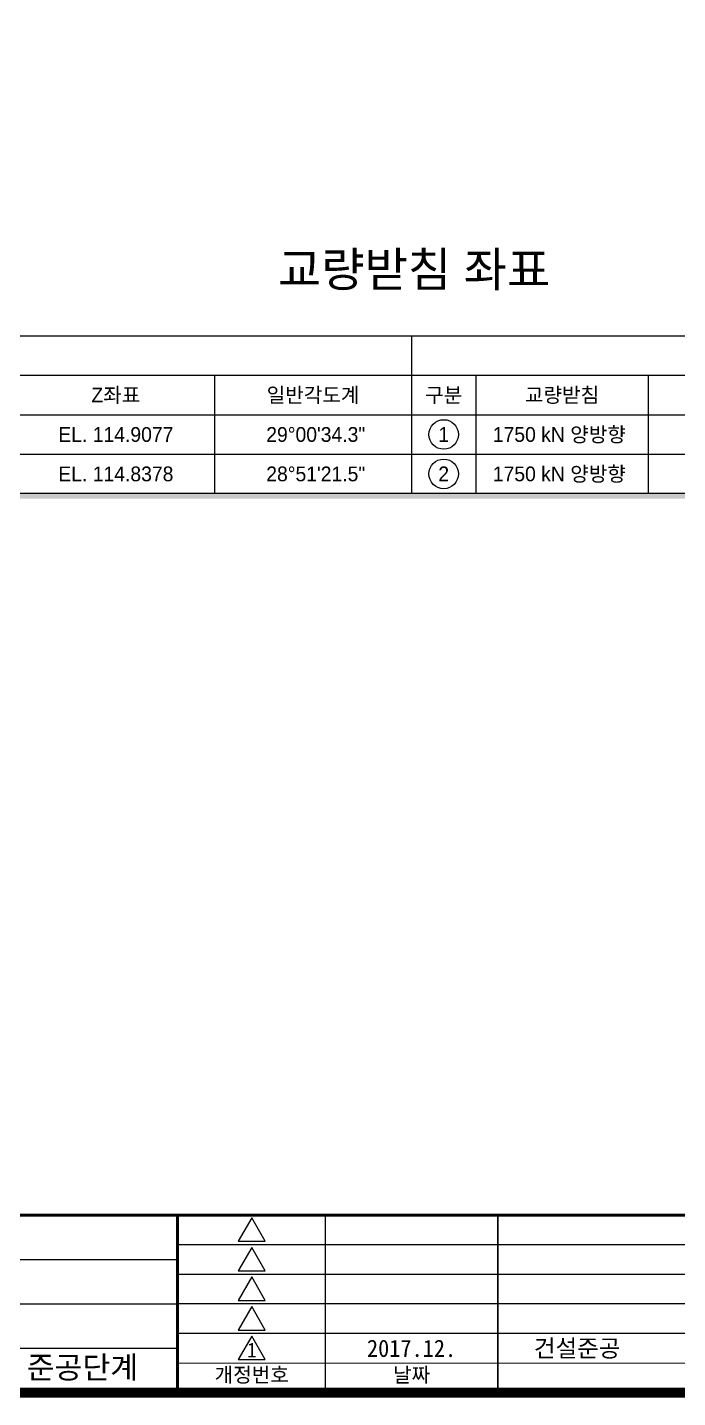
# Model space of a CAD drawing. Header units: feet. Extents: x 0 to 84100, y 0 to 59400.
# Drawn here: x 26458 to 39646, y 1900 to 29700 of the extents above; entities that cross this region are included whole.
import ezdxf
from ezdxf.enums import TextEntityAlignment as Align

# ---------------------------------------------------------------- set-up
doc = ezdxf.new("R2010")
doc.units = ezdxf.units.FT
doc.header["$LTSCALE"] = 550
doc.header["$MEASUREMENT"] = 0
for name, color, linetype in [('CS-TABL-LIN1', 4, 'CONTINUOUS'), ('CS-TABL-LIN2', 1, 'CONTINUOUS'), ('CS-TABL-TEX1', 6, 'CONTINUOUS'), ('CS-TABL-TEX2', 3, 'CONTINUOUS'), ('CX-BORD-LIN1', 4, 'CONTINUOUS'), ('CX-BORD-LIN2', 3, 'CONTINUOUS'), ('CX-BORD-TEX2', 7, 'CONTINUOUS'), ('CX-BORD-TEX3', 6, 'CONTINUOUS'), ('CX-MISC', 2, 'CONTINUOUS'), ('CZ-TEX1', 6, 'CONTINUOUS')]:
    doc.layers.add(name, color=color, linetype=linetype)
doc.styles.add('A_STANDARD', font='')
doc.styles.add('TB_TEXT', font='')
doc.styles.add('TB_WBTXT', font='')
doc.styles.add('TB_WMTXT', font='')
doc.styles.get('A_STANDARD').set_extended_font_data('Dotum')
doc.styles.get('TB_TEXT').set_extended_font_data('DotumChe')
doc.styles.get('TB_WBTXT').set_extended_font_data('Dotum')
doc.styles.get('TB_WMTXT').set_extended_font_data('DotumChe')

# ---------------------------------------------------------------- blocks, each defined once
blk = doc.blocks.new('CXBLKA1-KHCA')
at = {"layer": 'CX-BORD-LIN1', "const_width": 2}
blk.add_lwpolyline([(796, 0), (0, 0), (0, 554), (796, 554)], close=True, dxfattribs=at)
at = {"layer": 'CX-BORD-LIN1'}
for points, const_width in [([(796, 36), (0, 36)], 0.6), ([(270, 0), (270, 36)], 0.6), ([(300, 0), (300, 36)], 0.3), ([(335, 0), (335, 36)], 0.3), ([(558, 6), (270, 6)], 0.2)]:
    blk.add_lwpolyline(points, dxfattribs=dict(at, const_width=const_width))
for points in [[(285.08, 35.47), (282.34, 30.71), (287.83, 30.71)], [(285.08, 29.47), (282.34, 24.71), (287.83, 24.71)], [(285.08, 23.47), (282.34, 18.71), (287.83, 18.71)], [(285.08, 17.47), (282.34, 12.71), (287.83, 12.71)], [(285.08, 11.47), (282.34, 6.71), (287.83, 6.71)]]:
    blk.add_lwpolyline(points, close=True, dxfattribs=at)
at = {"layer": 'CX-BORD-LIN2'}
blk.add_line((558, 30), (270, 30), dxfattribs=at)
at = {"layer": 'CX-BORD-LIN2', "const_width": 0.3}
for points in [[(270, 27), (130, 27)], [(270, 18), (130, 18)], [(270, 9), (130, 9)]]:
    blk.add_lwpolyline(points, dxfattribs=at)
at = {"layer": 'CX-BORD-LIN2'}
for points in [[(558, 24), (270, 24)], [(558, 18), (270, 18)], [(558, 12), (270, 12)]]:
    blk.add_lwpolyline(points, dxfattribs=at)
at = {"layer": 'CX-BORD-LIN1', "style": 'TB_TEXT'}
for tag, height, p in [('TR_RNUM5', 3, (285.11, 32.64)), ('TR_RDAT5', 3.5, (317.5, 33)), ('TR_DGN5', 3.5, (451.12, 33)), ('TR_CHK5', 3.5, (491.12, 33)), ('TR_APP5', 3.5, (531.12, 33)), ('TR_RNUM4', 3, (285.11, 26.64)), ('TR_RDAT4', 3.5, (317.5, 27)), ('TR_DGN4', 3.5, (451.12, 27)), ('TR_CHK4', 3.5, (491.12, 27)), ('TR_APP4', 3.5, (531.12, 27)), ('TR_RDAT3', 3.5, (317.5, 21)), ('TR_DGN3', 3.5, (451.12, 21)), ('TR_CHK3', 3.5, (491.12, 21)), ('TR_APP3', 3.5, (531.12, 21)), ('TR_RNUM3', 3, (285.11, 20.64)), ('TR_RDAT2', 3.5, (317.5, 15)), ('TR_DGN2', 3.5, (451.12, 15)), ('TR_CHK2', 3.5, (491.12, 15)), ('TR_APP2', 3.5, (531.12, 15)), ('TR_RNUM2', 3, (285.11, 14.64)), ('TR_RNUM1', 3, (285.11, 8.64)), ('TR_RDAT1', 3.5, (317.5, 9)), ('TR_DGN1', 3.5, (451.12, 9)), ('TR_CHK1', 3.5, (491.12, 9)), ('TR_APP1', 3.5, (531.12, 9))]:
    blk.add_attdef(tag, text='', height=height, dxfattribs=at).set_placement(p, align=Align.MIDDLE_CENTER)
for tag, p in [('TR_RCON5', (342.3, 33)), ('TR_RCON4', (342.3, 27)), ('TR_RCON3', (342.3, 21)), ('TR_RCON2', (342.3, 15)), ('TR_RCON1', (342.3, 9))]:
    blk.add_attdef(tag, text='', height=3.5, dxfattribs=at).set_placement(p, align=Align.MIDDLE_LEFT)
at = {"layer": 'CX-BORD-LIN2', "style": 'TB_TEXT'}
blk.add_attdef('TD_VERSION', text='', height=3, rotation=90, dxfattribs=at).set_placement((800.5, 48.01), align=Align.MIDDLE_CENTER)
at = {"layer": 'CX-BORD-TEX2', "style": 'TB_WMTXT'}
for tag, height, p in [('TB_CNAME', 5, (15.34, 531.83)), ('TB_CSCOP', 4, (16.63, 523.83))]:
    blk.add_attdef(tag, text='', height=height, dxfattribs=at).set_placement(p, align=Align.BOTTOM_LEFT)
at = {"layer": 'CX-BORD-TEX2', "style": 'TB_WBTXT'}
for tag, height, p in [('TB_MTITIL', 10, (398, 533.33)), ('TB_STITL', 7, (398, 518.33))]:
    blk.add_attdef(tag, text='', height=height, dxfattribs=at).set_placement(p, align=Align.MIDDLE_CENTER)
at = {"layer": 'CX-BORD-TEX3', "style": 'TB_TEXT'}
for s, p in [('개정번호', (285.08, 3.66)), ('날짜', (317.5, 3.66))]:
    blk.add_text(s, height=3, dxfattribs=at).set_placement(p, align=Align.MIDDLE)
for tag, height, p in [('TD_LNDST', 4.5, (215, 31.5)), ('TD_DSECT', 4.5, (605.5, 31.5)), ('TD_DDIST', 4.5, (654.5, 31.5)), ('TD_DNAME_TOP', 4.5, (755, 27.96)), ('TD_CSECT', 4.5, (605.5, 22.5)), ('TD_CDIST', 4.5, (654.5, 22.5)), ('TD_DNAME_MAIN', 4.5, (755, 21.47)), ('TD_DNAME_BOT', 3, (755, 15.25)), ('TD_CCOMP', 4.5, (215, 13.59)), ('TD_HSCAL', 4.5, (620.88, 13.75)), ('TD_VSCAL', 4.5, (656.86, 13.75)), ('TD_FIELD', 4.5, (180, 5.13)), ('TD_CSTEP', 4.5, (250.74, 5.13)), ('TD_DWGCODE', 4.5, (637, 4.79)), ('TD_DWGNO', 4.5, (755, 5))]:
    blk.add_attdef(tag, text='', height=height, dxfattribs=at).set_placement(p, align=Align.MIDDLE_CENTER)
for tag, height, width, p in [('TD_DCOMP', 4.5, 0.95, (215, 22.59)), ('TD_CNAME', 5, 0.78, (65, 7.6))]:
    blk.add_attdef(tag, text='', height=height, dxfattribs=dict(at, width=width)).set_placement(p, align=Align.MIDDLE_CENTER)

msp = doc.modelspace()

# ---------------------------------------------------------------- linework, layer by layer
at = {"layer": 'CS-TABL-LIN1'}
msp.add_lwpolyline([(13452, 23441), (55052, 23441), (55052, 20241), (13452, 20241)], close=True, dxfattribs=at)
msp.add_solid([(13552, 20241), (55152, 20241), (13552, 20141), (55152, 20141)], dxfattribs=at)
at = {"layer": 'CS-TABL-LIN2'}
for p, q in [((34252, 23441), (34252, 20241)), ((13452, 22641), (55052, 22641)), ((30252, 22641), (30252, 20241)), ((35552, 22641), (35552, 20241)), ((39052, 22641), (39052, 20241)), ((13452, 21841), (55052, 21841)), ((13452, 21041), (55052, 21041))]:
    msp.add_line(p, q, dxfattribs=at)
at = {"layer": 'CS-TABL-TEX1'}
for centre in [(34902, 21441), (34902, 20641)]:
    msp.add_circle(centre, 300, dxfattribs=at)

# ---------------------------------------------------------------- block references
at = {"layer": 'CX-MISC'}
ref = msp.add_blockref('CXBLKA1-KHCA', (2500, 2000), dxfattribs=dict(at, xscale=100, yscale=100, zscale=100))
ref.add_attrib('TD_CSTEP', '준공단계', dxfattribs={"layer": 'CX-BORD-TEX3', "height": 450, "style": 'TB_TEXT'}).set_placement((27574, 2513), align=Align.MIDDLE_CENTER)
ref.add_attrib('TR_RNUM1', '1', dxfattribs={"layer": 'CX-BORD-LIN1', "height": 300, "style": 'TB_TEXT'}).set_placement((31011, 2864), align=Align.MIDDLE_CENTER)
ref.add_attrib('TR_RDAT1', '2017.12.', dxfattribs={"layer": 'CX-BORD-LIN1', "height": 350, "style": 'TB_TEXT'}).set_placement((34250, 2900), align=Align.MIDDLE_CENTER)
ref.add_attrib('TR_RCON1', '건설준공', dxfattribs={"layer": 'CX-BORD-LIN1', "height": 350, "style": 'TB_TEXT'}).set_placement((36730, 2900), align=Align.MIDDLE_LEFT)

# ---------------------------------------------------------------- texts
at = {"layer": 'CS-TABL-TEX1', "style": 'A_STANDARD'}
for s, p in [('구분', (34902, 22091)), ('1', (34902, 21291)), ('2', (34902, 20491))]:
    msp.add_text(s, height=300, dxfattribs=at).set_placement(p, align=Align.CENTER)
at = {"layer": 'CS-TABL-TEX2', "style": 'A_STANDARD'}
for s, p in [('Z좌표', (28252, 22091)), ('일반각도계', (32252, 22091)), ('교량받침', (37302, 22091)), ('EL. 114.9077', (28252, 21291)), (' 29°00\'34.3"', (32252, 21291)), ('1750 kN 양방향 ', (37302, 21291)), ('EL. 114.8378', (28252, 20491)), (' 28°51\'21.5"', (32252, 20491)), ('1750 kN 양방향 ', (37302, 20491))]:
    msp.add_text(s, height=300, dxfattribs=at).set_placement(p, align=Align.CENTER)
at = {"layer": 'CZ-TEX1', "style": 'A_STANDARD'}
msp.add_text('교량받침 좌표', height=700, dxfattribs=at).set_placement((34302, 24441), align=Align.CENTER)

doc.saveas('drawing.dxf')
